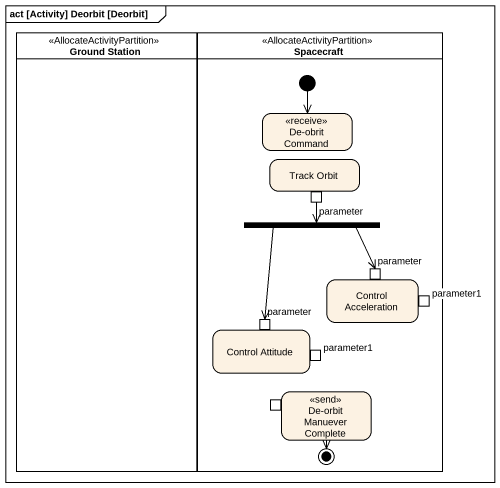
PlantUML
@startuml
mainframe act [Activity] Deorbit [Deorbit]
hide empty description
state "Ground Station" as Ground_Station <<AllocateActivityPartition>>
state Spacecraft <<AllocateActivityPartition>> {
  state "De-obrit Command" as De_obrit_Command <<receive>>
  state "Track Orbit" as Track_Orbit {
    state parameter <<outputPin>>
  }
  state fork1 <<fork>>
  state "Control Acceleration" as Control_Acceleration {
    state "parameter" as parameter_2 <<inputPin>>
    state parameter1 <<outputPin>>
  }
  state "Control Attitude" as Control_Attitude {
    state "parameter" as parameter_3 <<inputPin>>
    state "parameter1" as parameter1_2 <<outputPin>>
  }
  state "De-orbit Manuever Complete" as De_orbit_Manuever_Complete <<send>> {
    state pin1 <<inputPin>>
  }
  [*] --> De_obrit_Command
  De_orbit_Manuever_Complete --> [*]
}
parameter --> fork1
fork1 --> parameter_2
fork1 --> parameter_3
@enduml
